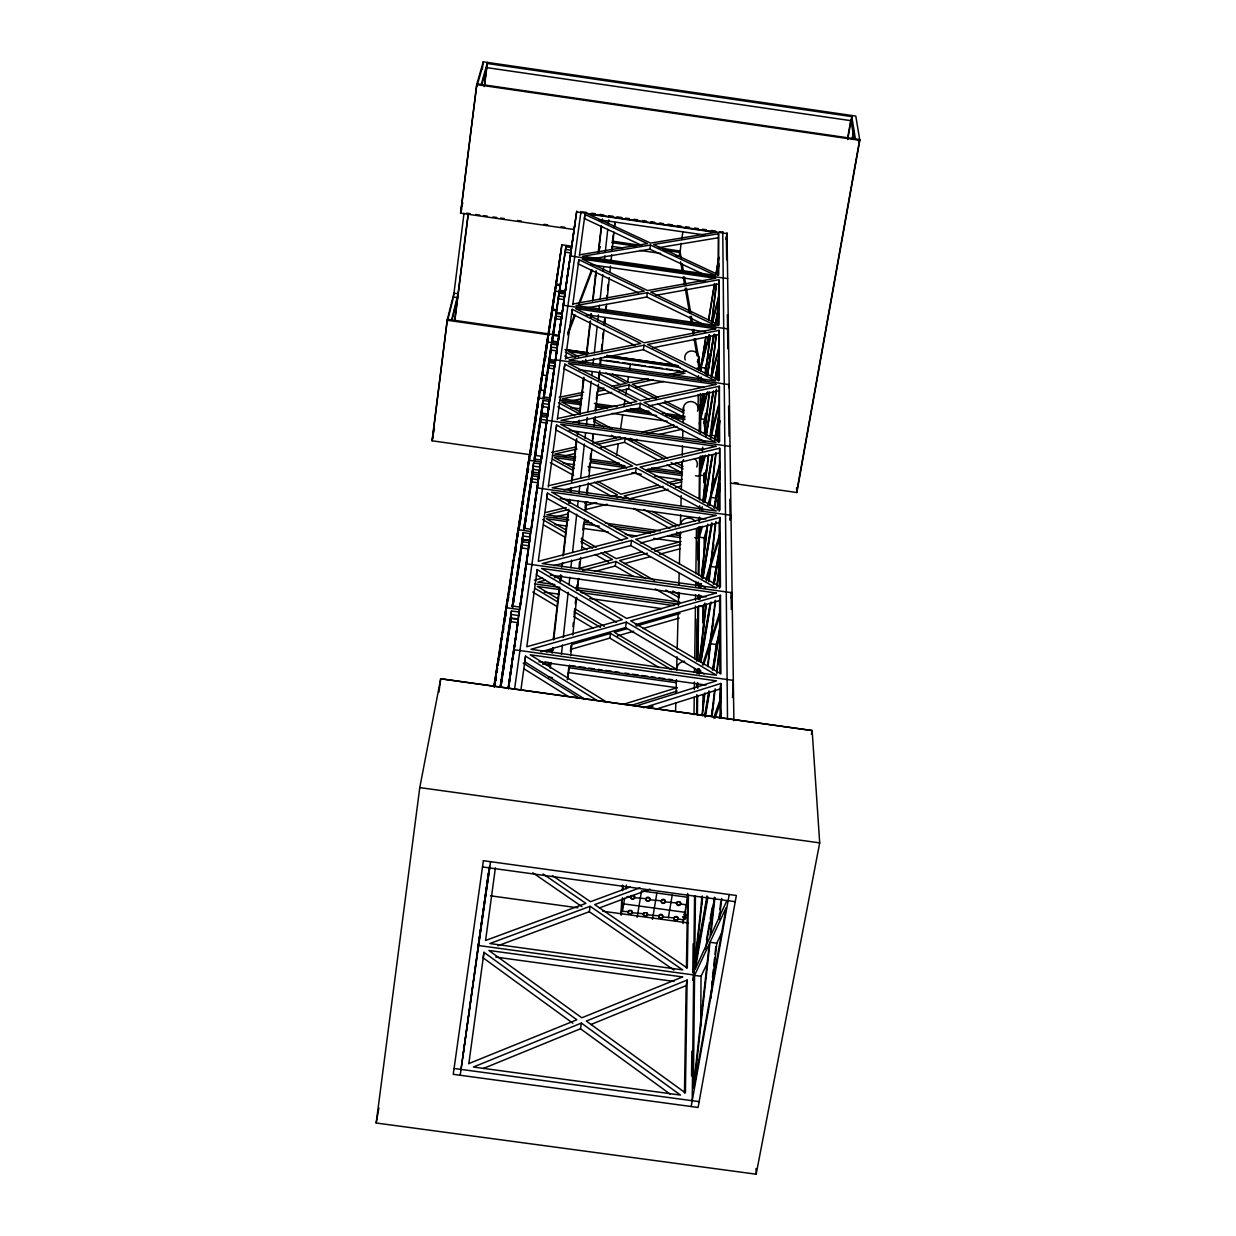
<?xml version="1.0" encoding="UTF-8"?>
<svg xmlns="http://www.w3.org/2000/svg" width="1236" height="1236" viewBox="0 0 1236 1236"><rect width="100%" height="100%" fill="white"/><g stroke="black" fill="none" stroke-linecap="round" stroke-linejoin="round"><path stroke-width="1.5" d="M702.82 622.82L702.944 607.54M703.902 482.596L703.979 473.218M704.335 426.358L704.381 420.734M700.688 1025.942L701.044 976.285L707.363 963.014M701.554 904.597L701.615 896.888M702.944 710.082L703.052 694.771M703.5 633.249L703.686 606.66L704.814 603.075M704.056 555.134L704.18 537.861L707.363 527.03M704.505 492.963L704.628 475.752L707.656 464.906M704.922 434.33L705.03 419.421L707.425 410.398M705.354 373.797L705.385 368.065L709.062 353.728M694.57 975.405L693.35 1088.02L709.279 943.84L694.57 975.405L701.044 976.285M695.435 896.038L694.709 963.431L702.264 895.961M697.413 715.072L697.629 695.93M697.707 688.267L697.768 682.535M697.876 672.384L697.923 668.583M698 660.997L698.603 605.934L703.686 606.66M698.726 594.717L698.695 598.564L699.082 595.196M698.819 587.054L698.85 583.207M698.943 575.543L699.36 537.181L702.496 526.335M699.468 526.706L699.437 530.538L699.808 527.37M699.53 520.974L699.576 517.158M699.669 509.51L699.7 505.694M699.761 499.947L700.039 475.103L705.509 455.188M700.24 456.053L700.101 469.093L701.585 456.64M700.488 433.697L700.657 418.788L707.78 391.704M700.92 394.222L700.719 413.318L703.083 393.604M701.075 380.842L701.106 377.026M701.167 371.294L701.214 367.478L709.387 335.172M691.542 1075.953L691.851 1051.125M692.778 972.732L693.133 943.794M696.517 661.183L697.027 619.066M697.737 559.831L697.938 542.635L700.549 526.876M698 536.996L698.124 527.587M699.267 431.688L699.591 405.13M692.222 1100.72L694.57 896.023M696.656 713.605L696.872 694.601M696.965 686.984L697.011 683.184L696.471 686.382M697.119 673.651L697.166 669.819M697.274 660.287L697.876 606.83M697.969 599.213L698.016 595.397M698.124 585.879L698.17 582.063M698.247 574.446L698.803 526.984M698.865 521.36L698.896 517.606M699.112 498.834L699.591 457.583M699.885 431.349L700.318 393.542M693.999 714.732L694.23 697.367M694.338 689.657L694.431 681.948M694.57 672.307L694.617 668.444A9.038 8.111 1.5 0 1 693.921 672.6M694.74 658.973L695.451 605.98M695.513 600.294L695.59 594.609M695.698 587.054L695.775 581.384M695.868 573.828L696.471 528.514M698.077 407.633L698.247 394.485M698.448 379.437L698.495 375.682M698.572 370.027L698.757 356.864M684.466 1092.933L686.15 985.602L687.123 980.055L586.327 1021.075L685.408 1092.887L687.123 980.055M686.428 967.881L687.618 893.443M688.421 894.756L687.309 968.066L594.732 904.597L639.954 887.803M683.508 917.761L684.976 918.858L685.594 917.328M685.656 918.132L685.501 914.346L684.234 914.022M680.65 903.485L680.634 904.01A2.07 1.792 1.9 0 1 677.313 905.123A2.07 1.792 1.9 0 1 677.838 902.064A2.07 1.792 1.9 0 1 680.634 904.01L686.258 904.783M676.324 916.448A2.055 1.777 1.9 0 1 678.054 918.487L678.054 919.028A2.055 1.777 1.9 0 1 674.732 920.14A2.055 1.777 1.9 0 1 675.258 917.081A2.055 1.777 1.9 0 1 678.054 919.028L683.647 919.8M684.991 917.622L684.203 918.116L684.991 917.715M685.038 914.856L684.311 915.103M675.598 710.468L675.798 702.759M676.046 693.118L676.401 679.63M676.71 668.058L677.004 656.718M677.189 649.147L678.131 613.18M678.332 605.625L678.672 592.368A8.544 7.771 1.4 0 0 679.167 596.37M678.873 584.813L679.167 573.489M679.414 564.049L680.248 531.959M680.696 514.809L680.433 524.404A8.111 7.447 1.2 0 1 694.987 521.129M680.943 505.23L681.19 495.636M681.33 489.889L682.04 463.036M682.241 455.358L682.488 445.763M682.689 438.085L682.89 430.406M683.091 422.712L683.477 407.355M665.323 901.384A2.07 1.792 2.3 0 1 662.002 902.496A2.07 1.792 2.3 0 1 662.527 899.422A2.07 1.792 2.3 0 1 665.323 901.384L665.308 901.909A2.07 1.792 2.3 0 1 661.986 903.022A2.07 1.792 2.3 0 1 662.511 899.947A2.07 1.792 2.3 0 1 665.308 901.909L676.555 902.929A2.07 1.792 1.9 0 0 678.564 904.999A2.07 1.792 1.9 0 0 680.65 903.022M662.774 916.401L662.759 916.927A2.055 1.792 2.3 0 1 659.452 918.039A2.055 1.792 2.3 0 1 659.962 914.98A2.055 1.792 2.3 0 1 662.759 916.927L673.991 917.931A2.055 1.777 1.9 0 0 675.721 919.97A2.055 1.777 1.9 0 0 678.054 918.487M658.711 915.83L647.479 914.841A2.055 1.792 2.7 0 1 644.157 915.938A2.055 1.792 2.7 0 1 644.667 912.879A2.055 1.792 2.7 0 1 647.479 914.841L647.494 914.3M661.245 900.812L649.981 899.808A2.07 1.792 2.7 0 1 646.66 900.92A2.07 1.792 2.7 0 1 647.185 897.846A2.07 1.792 2.7 0 1 649.981 899.808L650.012 899.267A2.07 1.792 2.7 0 0 647.2 897.321A2.07 1.792 2.7 0 0 646.691 900.38A2.07 1.792 2.7 0 0 650.012 899.267M645.918 898.711L634.655 897.691A2.07 1.792 3.1 0 1 631.333 898.819A2.07 1.792 3.1 0 1 631.843 895.745A2.07 1.792 3.1 0 1 634.655 897.691L634.686 897.166A2.07 1.792 3.1 0 1 631.581 898.417A2.07 1.792 3.1 0 1 631.395 895.436M643.415 913.744L632.183 912.74A2.055 1.792 3.1 0 1 628.861 913.837A2.055 1.792 3.1 0 1 629.371 910.793A2.055 1.792 3.1 0 1 632.183 912.74L632.199 912.199M630.592 896.61L626.822 896.625M628.12 911.643L622.48 911.411L624.644 898.248M626.173 888.823L626.389 885.022M620.92 914.872L621.754 899.993M622.264 890.692L622.573 885.1M621.291 914.887L622.434 897.722M622.867 890.028L622.898 885.98M651.882 222.774L651.944 221.893M568.653 668.29L567.478 679.707L569.672 665.076M570.414 651.187L571.001 645.47M572.948 626.467L573.35 622.65M574.122 615.049L574.709 609.348M575.296 603.647L575.883 597.946M576.656 590.345L577.243 584.69M578.989 567.726L579.576 562.071M581.507 543.207L582.094 537.552M582.867 530.012L583.438 524.358M585.2 507.285L585.787 501.538M586.575 493.906L587.162 488.158M588.939 470.962L589.711 463.315M590.113 459.483L590.7 453.751M593.991 421.816L594.361 418.077M595.134 410.599L595.906 403.121M596.293 399.398L597.05 391.92M599.985 363.369L600.588 357.621M601.376 349.958L601.963 344.211M602.55 338.463L603.137 332.716M603.925 325.145L604.497 319.552M605.455 310.236L605.841 306.513M606.598 299.05L606.984 295.327M607.556 289.734L608.127 284.141M611.65 249.935L612.036 246.103M612.438 242.287L613.21 234.655M570.708 655.713L572.067 642.535M572.824 634.995L576.687 597.328M577.459 589.788L578.602 578.494L576.733 590.499M579.576 568.946L580.75 557.467M581.538 549.804L584.674 519.182M585.447 511.519L586.436 501.955M587.208 494.369L588.367 482.998M588.954 477.328L591.859 448.931M592.631 441.36L593.404 433.79M594.176 426.173L595.149 416.64M595.737 410.908L598.471 384.211M598.857 380.394L599.831 370.862M600.418 365.161L601.19 357.575M601.777 351.889L604.095 329.131M604.481 325.346L605.254 317.76L604.08 325.161M606.042 310.112L606.629 304.365M607.216 298.618L609.363 277.559M609.951 271.812L610.538 266.064M610.924 262.279L611.696 254.74M612.083 250.954L614.014 232.074M614.601 226.42L614.987 222.634M561.438 654.416L562.457 645.007M563.276 637.482L568.205 592.307M569.024 584.783L569.842 577.258M570.877 567.726L571.712 560.078M572.546 552.43L576.718 514.176M577.552 506.528L578.185 500.796M579.004 493.195L579.823 485.64M580.657 478.069L584.365 444.033M584.983 438.363L585.601 432.677M586.436 425.076L587.255 417.444M587.888 411.727L591.21 381.244M591.828 375.528L592.245 371.712M593.079 364.126L593.697 358.44M594.315 352.754L597.204 326.227M597.822 320.541L598.44 314.856M599.058 309.124L599.475 305.292M600.109 299.545L602.813 274.67M603.23 270.839L603.647 267.022M604.481 259.436L604.883 255.667M605.3 251.897L607.772 229.263M608.39 223.608L608.792 219.838M711.658 984.829L712.075 981.013M712.492 977.197L713.326 969.565M713.744 965.749L714.578 958.116M714.995 954.3L715.829 946.668M719.058 917.189L719.476 913.389M719.893 909.603L720.727 902.002M710.746 998.333L716.787 943.207L722.566 931.063M719.398 919.383L721.685 898.448M714.423 897.274L710.02 937.151L695.296 968.978L707.981 897.012M710.005 942.28L694.045 1086.738L726.181 907.533L710.005 942.28L716.787 943.207M714.949 897.521L710.746 935.575L726.938 900.55M719.568 702.96L721.299 687.695M702.589 897.583L695.358 961.979L706.992 895.899M701.94 715.536L704.335 694.725M707.595 666.358L709.989 645.547L703.593 664.922M715.165 600.464L710.592 640.279L702.45 665.03M716.911 585.308L719.97 558.765M702.311 715.768L704.922 693.01M707.981 666.482L710.592 643.74L720.202 614.647M715.567 600.48L711.194 638.44L720.217 611.048M717.081 587.193L719.924 562.519M713.357 669.155L716.169 644.512L718.61 637.251M719.367 616.455L720.016 610.754M711.72 715.381L714.532 690.615M716.71 671.565L719.955 642.998M712.152 715.505L715.18 688.792M716.911 673.527L719.955 646.814M549.974 667.61L550.406 663.809M551.735 652.423L552.183 648.622M553.28 639.136L559.012 589.788M560.093 580.364L560.758 574.725M561.623 567.2L562.071 563.431M562.936 555.906L567.973 512.6M569.07 503.067L569.518 499.251M570.399 491.619L570.847 487.787M571.511 482.071L576.378 440.17M579.406 414.06L583.531 378.51M585.308 363.214L585.756 359.382M586.204 355.566L590.175 321.298M590.607 317.575L591.04 313.851M592.554 300.827L596.03 270.916M598.239 251.866L601.422 225.771M552.152 653.133L552.816 647.479M553.682 639.97L559.769 587.316M560.433 581.662L561.082 576.022M562.179 566.505L562.627 562.674M563.508 555.041L568.823 509.17M569.487 503.438L569.92 499.622L569.332 503.299M570.8 492.036L571.233 488.266M572.114 480.711L576.702 441.02M577.366 435.35L577.799 431.58M578.68 423.979L579.128 420.163M579.777 414.446L583.964 378.278M586.606 355.504L590.545 321.422M590.993 317.637L591.426 313.851L590.885 317.575M592.971 300.472L596.293 271.796M598.487 252.839L601.546 226.451M601.978 222.681L602.411 218.911M715.412 501.909L717.498 492.531M719.491 466.914L719.939 463.129M699.375 661.214L705.988 604.327M708.63 581.584L710.175 568.313L706.312 580.858M715.397 523.4L710.746 563.384L705.787 579.56M717.158 508.181L720.032 483.43M698.85 668.8L698.417 672.585L699.051 668.83M699.73 661.229L706.343 604.373M708.985 581.631L710.746 566.459L719.8 536.98M715.968 521.499L711.318 561.53L719.985 533.226M717.297 510.066L719.955 487.185M714.254 582.372L716.015 567.2L718.889 558.008M719.445 537.49L719.877 533.674M701.816 510.437L702.249 506.683M702.929 501.028L708.259 455.883M715.938 391.055L710.005 436.354M717.282 379.684L718.626 368.328M703.099 502.063L708.738 454.323M710.545 439.043L718.61 407.494M716.447 389.139L711.519 430.854L718.626 404.914M717.575 379.653L718.688 370.182M701.291 576.378L707.255 525.578M709.68 504.875L710.345 499.236L708.769 504.643M715.768 452.979L710.885 494.601L707.749 505.478M717.313 439.738L719.537 420.812M700.333 587.27L700.781 583.438M701.461 577.706L707.734 524.157M709.974 505.03L710.87 497.366L719.985 465.91M716.077 452.948L711.426 492.731L720.14 462.542M717.421 441.592L719.862 420.75M705.555 372.963L710.067 335.419M711.673 322.102L716.216 284.218M717.359 274.732L718.719 263.376M703.222 394.469L701.167 411.573L703.964 394.454M705.725 373.566L710.298 335.559M711.905 322.148L716.463 284.218M717.606 274.732L718.734 265.261M702.264 450.955L702.712 447.169M704.304 433.913L709.263 392.229M711.117 376.764L716.123 334.74M717.266 325.192L718.626 313.743M701.924 456.069L700.58 467.347L702.45 455.991M704.613 433.527L709.541 392.183M716.386 334.755L711.596 374.91L718.858 347.27M717.529 325.192L718.672 315.628M531.047 454.817L432.075 440.788L447.169 320.248L453.967 293.179L458.062 293.766L451.603 319.908M574.122 229.541L460.58 213.179L476.694 84.604L483.245 61.8L855.791 116.076L859.823 140.332L796.865 492.515L730.491 483.091M432.306 439.753L447.401 319.305L552.863 334.493L551.797 342.001M460.812 212.329L476.911 83.847L859.7 139.529L796.787 491.434M464.025 213.241L453.488 297.057L457.567 297.644L452.036 320.109M482.287 69.448L483.245 61.8M454.693 320.464L468.166 213.843M484.249 86.566L487.154 63.484L851.789 116.617L855.389 138.895M454.833 320.557L468.351 213.596M484.527 85.624L486.938 66.528L481.7 85.176M376.177 1122.999L419.776 787.595L440.696 678.765L812.145 730.538L819.7 842.875L756.169 1174.2L376.177 1122.999L378.911 1107.889M438.935 692.16L440.696 678.765L812.145 730.538L811.434 734.323M520.928 689.951L525.532 656.146L596.648 700.225M537.181 569.564L526.799 646.752L622.249 619.684L537.181 569.564L536.424 574.879L616.548 622.249M547.471 493.087L538.293 561.298L627.703 538.216L547.471 493.087L546.745 498.154L621.878 540.549M548.259 486.999L556.633 425.06L632.538 465.972L548.46 485.763M557.328 419.576L564.821 364.156L636.864 401.453L557.513 418.525M565.47 359.104L572.206 309.309L640.758 343.5L565.609 358.27M572.793 304.689L578.896 259.653L644.265 291.14L572.917 303.994M579.437 255.373L584.968 214.477L647.448 243.616L579.545 254.817M468.83 1063.717L483.971 952.307L576.872 1019.793L468.892 1063.563M495.389 867.857L485.578 940.472L585.895 903.377L543.098 873.976M508.413 687.679L512.801 656.161M494.153 686.351L498.278 658.865L494.323 687.262L501.522 637.683M495.543 680.835L496.316 675.119M496.841 671.488L497.366 667.625M497.892 664.01L504.875 615.899M495.852 680.912L496.378 677.158M496.98 672.662L497.567 668.537M498.031 665.092L498.819 659.421M499.251 656.501L506.049 607.664L519.583 609.564M499.545 656.455L500.055 652.716M500.58 648.977L501.183 644.821M501.878 639.645L502.511 635.258M502.928 632.168L503.701 626.559M504.118 623.778L511.086 575.497M503.176 632.538L503.716 628.491M504.489 623.083L505.03 619.02M505.539 615.528L506.08 611.449M506.59 607.957L513.975 556.772M505.617 616.918L506.157 612.886M506.915 607.571L507.455 603.539M507.965 600.093L508.738 594.485M509.016 592.307L516.942 537.444M508.135 600.82L508.645 597.081M509.34 592.09L509.958 587.718M510.344 584.798L511.194 578.85M511.673 575.327L512.307 570.862M512.724 567.757L518.038 529.672L530.8 531.48M510.669 584.582L511.179 580.843M513.017 567.757L513.573 563.616M514.083 559.877L522.473 501.522M515.319 552.801L516.123 547.1M516.602 543.763L518.502 530.012M518.981 526.69L525.037 484.821M515.613 552.43L516.138 548.676M517.915 536.007L518.487 531.774M519.012 528.019L527.695 467.579M519.321 527.695L519.846 523.94M520.31 520.619L521.098 514.964M521.577 511.395L522.195 507.084M522.643 503.778L528.73 460.225L540.796 461.94M520.541 520.495L521.067 516.725M521.808 511.627L522.334 507.857M522.859 504.103L523.431 499.777M524.172 494.694L532.639 435.427M523.013 504.381L523.539 500.657M525.362 487.726L525.872 483.879M526.66 478.301L534.941 420.456M526.675 479.784L527.278 475.381M528.467 468.892L527.926 472.384L528.328 467.795M529.209 463.021L529.657 458.324M530.151 456.362L538.309 397.977L549.742 399.614M527.926 472.384L528.452 468.645M530.29 455.559L530.8 451.82M531.588 447.679L532.113 442.457M532.654 440.078L541.77 376.022M532.824 440.093L533.349 436.323M534.06 431.379L534.663 426.899M535.111 423.855L535.899 418.201M536.239 415.605L543.855 362.519M535.25 424.072L535.775 420.333M536.47 415.466L537.073 411.016M537.505 408.004L538.371 401.685M538.973 398.919L546.945 341.878L557.807 343.438M539.081 399.522L539.607 395.767M540.132 392.013L540.75 387.471M541.445 382.619L542.063 378.077M542.496 375.126L543.284 369.487M543.639 366.814L550.035 322.333M542.65 375.203L543.268 370.692M543.794 366.968L553.867 297.382M545.74 355.551L545.184 359.645L545.679 356.354M546.374 351.039L547.038 346.173M547.424 343.546L548.228 337.845M548.614 334.91L554.763 291.063L565.115 292.546M548.243 338.849L547.625 343.314L548.212 339.807M548.753 335.141L549.495 329.935M549.804 327.71L550.576 322.132M551.163 319.073L559.244 262.418M551.364 318.764L551.889 315.01M552.415 311.24L553.203 305.616M553.743 302.897L561.886 244.79L571.774 246.227L576.625 211.912L727.031 233.604L726.104 239.321M500.225 687.201L501.275 679.707M500.549 686.304L504.52 657.923M500.611 687.262L507.687 636.803M500.812 687.293L511.472 610.97L519.228 612.052M513.836 595.597L512.276 606.799L516.957 574.725M503.098 672.369L511.395 613.102M508.784 634.222L511.132 617.397M512.677 606.474L519.753 556.03M530.491 533.689L523.183 532.654L522.241 539.329L529.549 540.348M512.77 607.139L522.473 537.892M523.863 529.24L525.439 518.023M517.405 576.316L522.905 538.139M524.002 529.332L530.491 484.203M522.859 539.653L529.672 540.611L529.379 542.697L522.55 541.739L521.685 547.965L528.498 548.923M524.311 529.271L533.612 462.928L540.503 463.902M525.331 523.091L532.994 468.475M534.246 459.653L537.861 434.902M530.074 491.217L533.427 468.398L532.917 472.492M534.477 460.904L542.944 400.449L549.495 401.391M534.864 459.097L542.496 405.702M543.407 398.177L546.714 375.574L541.94 374.894M539.143 430.329L542.789 405.284M543.902 398.286L551.364 344.149L557.575 345.045M545.431 388.073L551.179 347.161M551.859 342.403L556.555 309.726L552.075 309.093M551.395 348.367L549.696 359.506L555.536 360.34L555.103 363.415L549.232 362.581L548.46 368.081L554.331 368.915M551.194 348.676L549.34 361.808L549.572 360.279M552.09 342.295L558.981 293.148L564.914 293.998M559.475 291.263L561.87 274.207M553.218 335.775L558.657 297.783M559.614 291.665L565.918 246.736L571.588 247.555L557.745 343.902M513.11 656.733L518.394 618.711L508.444 688.746M519.923 607.803L525.145 570.244M523.909 581.399L529.734 539.746M531.047 530.321L536.069 494.292M533.612 513.774L539.421 472.214M541.013 460.858L548.846 406.381M549.896 398.842L554.485 366.072M550.298 397.389L556.756 351.256M562.334 311.472L558.069 341.893L551.843 340.951M558.301 341.46L564.234 299.127M565.238 291.928L569.441 262.001M461.028 1069.403L484.682 899.916M485.176 896.208L488.375 873.373M514.686 688.298L580.997 211.665M508.228 688.437L513.712 649.688L733.319 680.387L732.515 697.521M508.429 688.56L526.057 563.77L732.083 592.755L731.187 598.039M519.954 608.313L553.635 371.99M532.824 519.336L533.241 516.401M533.72 513.033L539.638 471.101M575.281 221.414L541.198 460.086L534.199 458.989L542.944 400.449M541.584 458.262L541.986 455.435M542.434 452.206L546.806 421.352L542.403 452.53M547.548 416.053L548.892 406.551M549.912 399.398L556.942 349.587M462.805 1056.765L489.487 866.359M489.487 866.961L478.301 945.478L693.659 974.926M460.194 1075.258L490.568 861.693M508.197 688.22L576.749 211.047M508.985 685.547L512.322 662.311M512.863 658.541L518.116 621.801M520.155 607.695L528.514 549.402M531.295 529.92L538.371 480.665M541.275 460.271L542.094 454.632M549.016 406.397L547.363 417.335L541.213 416.455M550.066 399.104L554.392 368.915M555.706 359.815L556.803 352.136M561.607 318.177L561.407 319.599L555.798 318.795M584.968 214.477L584.381 218.556L641.716 245.377M578.896 259.653L578.278 263.901L638.487 292.994M572.206 309.309L571.573 313.728L634.918 345.431M564.821 364.156L564.172 368.776L631.132 403.554M556.633 425.06L555.937 429.896L626.683 468.15M525.532 656.146L524.728 661.754L584.319 698.803M483.971 952.307L483.183 957.885L572.871 1023.223M595.366 276.632L596.138 271.287M589.526 326.876L590.345 321.298M583.098 382.341L583.84 377.243M478.27 945.834L489.657 867.919M575.945 443.894L576.718 438.564M560.279 581.09L561.051 575.883M614.168 227.609L614.925 222.465M550.205 667.965L551.024 662.481M500.951 686.799L511.364 616.888M512.847 606.907L522.55 541.739M522.704 540.688L523.013 538.618M524.528 528.529L532.361 475.875L538.834 476.787L539.375 473.048L532.917 472.137M532.5 474.948L532.778 473.079M534.585 461.322L542.867 405.64M543.979 398.131L549.232 362.581M552.26 342.248L556.54 313.511L562.148 314.315L562.349 312.909L556.648 312.801M598.827 377.644L599.584 372.561M592.538 438.996L593.326 433.666M585.246 509.34L586.343 501.909M500.194 686.922L511.472 610.97M512.276 606.026L523.183 532.654M533.612 462.928L523.848 528.251L531.125 529.271M543.423 397.668L551.364 344.149M551.859 341.151L558.981 293.148M559.398 290.723L565.918 246.736M616.548 455.265L618.278 443.832M620.596 428.598L622.62 415.265M624.072 405.748L624.937 400.031M625.802 394.315L626.683 388.598M627.548 382.882L628.413 377.165M629.572 369.549L630.437 363.832M619.251 390.808L628.568 388.846L629.17 384.859L656.594 398.95M591.457 258.927L649.827 249.178L650.46 245.022L715.613 275.412L582.558 256.269L650.46 245.022M493.921 686.474L561.886 244.79M494.106 685.965L494.91 680.696M505.261 613.411L508.12 594.794M517.281 535.234L519.831 518.687M527.988 465.601L530.275 450.8M535.126 419.236L537.32 404.96M537.598 403.183L539.638 389.881L544.473 390.561M544.025 361.406L546.003 348.521M546.25 346.914L548.104 334.879M550.19 321.314L551.92 310.081L556.401 310.73M554.099 295.929L555.783 284.991L560.155 285.624M557.529 273.573L555.922 284.033L560.31 284.666M559.383 261.522L561.02 250.846M537.815 407.849L538.355 404.234M540.317 391.936L540.889 388.212M548.923 335.157L549.479 331.572M600.495 447.772L624.551 442.303L625.184 438.162L664.35 458.973M586.528 307.965L646.752 296.995L647.417 292.669L715.737 325.578L576.084 305.555L647.417 292.669M579.112 362.442L643.369 349.664L644.064 345.153L715.86 380.966L568.931 359.985L644.064 345.153M594.794 571.449L615.25 566.011L615.945 561.499L645.949 578.664M572.793 422.496L639.63 407.973L640.356 403.26L715.999 442.426L560.99 420.394L640.356 403.26M571.264 649.24L609.842 638.116L610.569 633.404L671.457 669.696M563.817 489.92L635.458 472.894L636.231 467.95L716.154 511.024L552.137 487.818L636.231 467.95M553.852 565.64L630.793 545.586L631.596 540.41L716.324 588.073L542.187 563.57L631.596 540.41M675.829 255.605L679.63 256.161L681.098 243.276M681.7 239.49L682.89 231.889M679.63 256.161L680.202 252.499L663.099 250.027M540.889 651.805L625.524 627.564L626.374 622.125L716.525 675.242L530.924 649.302L626.374 622.125M497.969 945.741L589.278 911.704L590.144 906.297L682.72 969.92L489.811 943.532L590.144 906.297M679.352 254.539L679.908 251.032L661.152 248.173M483.183 1068.537L580.487 1028.769L581.399 1023.084L680.48 1095.081L473.419 1067.023L581.399 1023.084M718.054 275.319L718.533 233.758L653.597 244.512L718.749 274.856L718.533 233.758M705.833 336.656L700.611 368.869L696.795 368.328M708.599 319.583L714.423 283.569M715.968 274.098L718.734 257.026M705.972 337.165L701.677 363.662L708.939 334.879M708.722 320.124L714.562 284.172M716.092 274.701L718.858 257.675M718.286 325.547L718.78 279.769L650.708 292.067L719.028 324.944L718.78 279.769M707.069 375.435L713.574 335.481M715.443 324.064L718.858 303.129M699.36 424.164L704.335 393.651M707.425 374.755L713.898 335.08M715.737 323.739L718.827 304.844M704.505 394.114L701.136 414.786L706.837 393.048M707.564 375.342L714.315 334.014M715.845 324.62L718.595 307.718M703.933 423.438L705.617 413.179M718.549 380.951L719.043 330.352L647.525 344.473L719.321 380.224L719.043 330.352M711.967 375.96L712.585 372.206M705.864 435.165L713.017 391.611M715.196 378.37L718.626 357.544M702.481 457.413L699.375 476.308L695.559 475.767M705.895 436.632L713.357 391.287M715.52 378.061L718.626 359.166M703.037 455.682L700.549 470.87L704.535 456.331M706.467 434.809L713.651 391.148M715.52 379.761L718.641 360.788M703.948 476.957L704.566 473.187M727.649 333.38L728.375 328.977L563.199 305.292M710.762 437.359L712.647 425.972M718.827 442.534L719.352 386.219L644.002 402.472L719.646 441.576L719.352 386.219M704.319 502.326L712.152 455.064M714.655 439.939L718.734 415.358M704.628 502.233L712.492 454.848M714.995 439.676L718.765 416.934M700.827 527L699.885 532.685L701.461 527.247M704.922 502.357L712.77 454.972M715.289 439.8L718.749 418.958M637.158 917.251L641.53 890.924L687.556 897.259L682.998 923.539M728.637 387.671L729.147 384.612L555.366 359.8M710.7 497.351L712.6 485.98M713.234 482.195L713.852 478.394M719.151 511.287L719.676 448.235L640.093 467.038L720.016 510.035L719.676 448.235M700.797 587.363L701.43 583.577M702.388 577.892L711.565 522.952M714.099 507.795L720.125 471.812M699.143 599.29L699.777 595.52M702.604 578.556L711.751 523.925M714.593 506.961L719.939 474.933M699.483 599.244L700.117 595.458M702.99 578.355L712.199 523.276M714.748 508.073L719.831 477.683M709.665 569.58L712.539 552.492M713.187 548.691L713.821 544.891M652.453 919.352L656.872 893.041M719.506 588.429L719.213 522.534L720.047 517.498L635.706 539.344L720.433 586.915L720.047 517.498M700.318 661.306L710.175 603.029M713.357 584.211L720.016 544.736M698.618 673.682L699.252 669.866M700.549 662.264L710.515 603.276M713.728 584.257L719.846 548.104M699.004 673.635L699.638 669.866M700.92 662.326L711.117 601.994M714.3 583.129L720.047 549.201M708.537 649.889L713.666 619.715M719.908 673.666L719.568 600.634L720.48 595.335L630.746 620.874L720.897 673.898L720.48 595.335M668.367 917.699L672.214 895.142M704.659 715.706L708.877 691.032M712.446 670.159L719.908 626.497M705.061 715.953L709.248 691.465M713.11 668.846L719.893 629.263M705.277 717.189L709.51 692.454M713.419 669.618L719.939 631.55M711.333 716.092L713.62 702.774M720.125 717.714L719.985 689.024L720.943 683.446L643.554 707.734M719.893 718.317L721.206 710.715M720.573 717.313L721.221 713.527M692.685 980.442L707.363 897.182M847.51 138.54L850.878 119.537L854.061 139.344M847.711 139.606L851.789 116.617M706.498 939.793L709.51 922.72M710.19 918.935L712.199 907.564M705.447 949.047L714.516 897.923M852.222 138.324L853.582 130.753M691.187 1106.529L729.225 894.524M432.785 435.937L434.5 428.799M432.075 440.788L433.156 436.215M446.907 323.26L453.009 298.927M712.137 322.225L718.595 296.686M712.585 322.488L718.58 298.834M711.596 377.181L718.842 349.634M460.58 213.179L461.785 208.652M461.322 208.251L462.774 202.766M481.252 84.465L487.463 62.418M476.895 86.304L482.426 66.991M699.715 599.352L700.827 595.752M699.53 673.867L700.688 670.345M684.188 916.788L685.455 917.112L685.223 918.75M713.62 717.915L721.314 696.532M714.902 718.317L721.299 700.596M567.695 332.855L574.462 314.886M578.602 304.118L591.519 270.004M598.363 252.067L600.372 246.675M567.772 334.925L575.281 315.134M580.055 302.542L592.338 270.159M685.269 915.969L685.64 914.563L684.234 914.346M682.983 919.847L685.238 918.425L683.91 918.394M590.715 1024.598L686.15 985.602M599.29 907.981L649.92 889.101M630.283 886.969L590.484 901.693L552.446 875.613M649.286 707.239L652.963 706.096M657.367 708.784L719.985 689.024M635.458 706.189L716.54 680.851L530.213 654.802L606.181 701.785M624.674 703.964L677.004 687.695M632.044 705.153L677.158 691.094M617.289 635.968L633.682 631.241M642.797 628.599L679.244 618.093M635.381 624.736L719.568 600.634M546.235 651.866L553.589 649.75M571.974 644.481L610.569 633.404M627.131 628.66L614.369 632.322L676.911 669.51M636.246 626.034L680.001 613.489M624.412 563.57L650.399 556.663M659.684 554.191L680.094 548.769M534.431 580.163L542.619 578M579.437 568.297L612.562 559.568L600.912 552.909M642.164 551.766L616.161 558.626L604.512 551.967M651.434 549.325L681.144 541.492M545.246 580.209L537.815 582.171L554.856 584.566M554.562 577.737L561.994 575.775M582.465 570.368L615.945 561.499M647.401 553.187L619.545 560.557L654.539 580.534M654.817 551.225L680.82 544.35M640.387 543.083L719.213 522.534M567.108 509.865L546.76 514.84L567.556 517.776M585.617 505.354L596.725 502.635M617.088 497.66L620.796 496.764L624.118 498.587M663.191 486.397L624.211 495.93L630.854 499.576M670.623 484.589L681.762 481.87M553.527 517.436L568.328 513.805M584.983 509.711L607.185 504.257M629.109 498.865L668.089 489.301M675.505 487.478L681.082 486.103M546.065 512.399L566.227 507.486M584.566 503.021L588.243 502.125M612.067 496.331L617.567 494.987L594.253 482.148M658.124 485.115L620.982 494.153L597.668 481.329M667.409 482.859L682.257 479.244M646.722 470.205L718.873 453.056M563.477 456.177L574.585 453.658M631.519 440.711L637.127 439.444M659.514 434.361L681.901 429.278M551.75 452.361L576.192 446.86M592.724 443.137L620.271 436.941M642.148 432.013L673.883 424.86M577.042 449.023L554.825 454.045L575.729 457.011M597.405 444.435L625.184 438.162M647.092 433.203L676.957 426.451M648.931 405.949L718.595 390.823M582.635 394.593L562.148 398.873L581.059 401.561M597.529 391.472L604.976 389.912M614.277 387.965L629.17 384.859M653.01 379.869L632.26 384.211L657.985 397.405M673.759 375.528L685.084 373.164M570.877 400.989L582.048 398.641M596.926 395.505L611.82 392.368M635.428 387.409L663.717 381.445M559.213 397.312L583.701 392.214M598.487 389.124L604.033 387.98M611.434 386.435L626.235 383.345L605.934 372.917M648.189 378.772L629.325 382.696L612.423 374.029M665.169 375.234L685.918 370.908M652.484 347.857L718.332 334.755M655.713 295.358L718.085 284.002M658.525 247.725L717.869 237.822M454.075 1068.46L699.143 1101.647M482.503 866.946L735.235 901.693M623.716 903.887L684.945 912.307M490.476 895.806L577.923 907.811M602.643 911.195L688.189 922.937M495.682 957.066L674.037 981.43M544.983 661.955L548.784 662.481M571.588 665.663L575.389 666.204M579.19 666.729L584.891 667.533M588.691 668.058L594.392 668.861M598.193 669.387L601.994 669.912M605.794 670.453L611.496 671.241M615.296 671.781L619.097 672.307M624.798 673.11L628.599 673.635M632.399 674.161L638.1 674.964M641.901 675.489L647.602 676.293M651.403 676.818L655.204 677.343M659.004 677.884L664.705 678.672M668.506 679.213L672.307 679.738M538.896 661.739L706.08 685.084M542.511 664.041L550.159 665.107M569.286 667.78L676.355 682.735M568.56 672.6L677.467 687.803M548.877 677.096L552.585 677.622M419.776 787.595L819.7 842.875M531.943 478.857L538.417 479.784M531.526 481.839L537.984 482.751M536.965 487.865L731.001 515.304L730.136 520.341L729.858 499.205M560.294 498.525L705.864 519.089M584.582 520.186L588.367 520.727M605.393 523.122L660.24 530.862M677.266 533.272L681.036 533.813M699.36 537.181L704.18 537.861M543.995 516.416L568.823 519.923M584.103 522.071L591.735 523.152M608.915 525.578L654.756 532.052M671.936 534.477L679.568 535.559M694.848 537.706L698.664 538.247M567.108 521.638L546.235 518.687L566.227 530.105M584.18 524.049L599.367 526.196M616.44 528.606L650.584 533.427M667.656 535.837L680.943 537.706M555.088 524.45L566.459 526.057M583.531 528.467L608.174 531.943M625.246 534.354L636.617 535.945M653.689 538.355L680.233 542.11M522.72 535.991L530.012 537.027M710.746 566.459L716.015 567.2M522.117 544.844L528.946 545.818M550.283 575.08L705.957 596.957M575.682 587.486L679.815 602.117M534.555 583.886L559.244 587.347M576.331 589.757L678.888 604.157M560.032 589.649L537.243 586.436L558.502 599.089M580.935 592.585L674.006 605.655M544.18 592.121L559.367 594.253M589.726 598.518L661.863 608.637M512.214 605.995L519.954 607.077M510.993 614.462L518.734 615.559M710.592 643.74L716.169 644.512M510.499 617.969L518.239 619.051M511.163 618.402L518.378 619.406M510.715 621.662L517.915 622.666M556.169 316.153L561.777 316.957M553.496 334.477L559.182 335.296L559.043 336.254L553.357 335.435M447.169 320.248L547.672 334.616M701.214 367.478L705.385 368.065M550.947 347.069L557.173 347.965M565.315 349.541L588.181 352.816M678.039 365.655L606.675 355.458L678.054 365.841M565.254 349.711L587.826 352.94M696.841 368.529L700.596 369.054L695.296 338.834M587.394 354.176L568.452 351.472L578.602 356.679M604.435 356.601L680.202 367.432M550.545 349.989L556.756 350.885M605.841 360.325L619.082 362.21M622.867 362.751L628.552 363.569M632.338 364.11L645.563 365.995M649.333 366.536L662.558 368.421M666.343 368.961L672.013 369.765M675.783 370.306L679.568 370.846M600.078 359.985L683.369 371.881M549.464 361.051L555.319 361.885M548.846 365.331L554.717 366.165M579.143 369.672L703.778 387.455M594.3 403.446L616.98 406.675M630.221 408.56L649.116 411.248M662.357 413.133L685.038 416.377M700.657 418.788L705.03 419.421M543.469 396.91L550.005 397.837M560.155 400.201L580.935 403.152M596.061 405.315L609.302 407.2M626.312 409.61L650.878 413.118M666.003 415.265L684.899 417.953M580.688 404.744L561.731 402.04L580.147 411.804M595.86 406.891L607.231 408.513M624.304 410.939L656.532 415.528M671.689 417.691L684.96 419.576M542.511 403.508L549.062 404.435M570.63 407.463L580.101 408.807M612.314 413.396L667.255 421.213M542.094 406.551L548.63 407.478M710.994 435.226L715.737 435.891M541.708 413.087L547.857 413.952M541.461 414.771L547.61 415.636M540.812 419.328L546.961 420.194M546.667 420.302L730.028 446.366M540.41 422.187L546.559 423.052M569.271 430.406L703.84 449.518M590.916 459.174L619.421 463.206M651.712 467.795L682.102 472.106M700.039 475.103L704.628 475.752M552.492 455.481L575.389 458.726M590.638 460.904L624.983 465.771M647.865 469.016L682.21 473.882M734.261 482.565L738.062 483.106M575.327 460.503L554.361 457.536L574.354 468.521M590.561 462.666L624.86 467.517M645.81 470.499L682.009 475.628M534.864 455.358L542.465 456.439M563.276 463.114L574.709 464.736M588.027 466.636L614.694 470.406M631.828 472.832L641.345 474.191M654.678 476.076L681.33 479.846M533.164 466.111L540.055 467.1M532.716 469.309L539.607 470.283M710.87 497.366L715.86 498.077M532.639 474.006L539.097 474.918M582.388 211.866L586.667 212.484M591.781 213.21L595.536 213.766M599.908 214.384L603.693 214.94M608.699 215.667L613.133 216.3M616.918 216.841L621.862 217.551M625.617 218.108L629.371 218.648M633.929 219.297L637.714 219.853M642.535 220.549L646.304 221.089M650.939 221.754L654.725 222.295M659.437 222.99L663.191 223.531M667.95 224.21L672.585 224.875M677.405 225.57L681.175 226.126M685.717 226.775L689.472 227.316M694.416 228.027L698.201 228.583M702.62 229.216L706.359 229.757M711.426 230.483L715.752 231.117M719.506 231.657L723.261 232.198M598.919 219.73L705.354 235.087M466.482 213.148L470.267 213.689M475.937 214.508L479.722 215.049M483.508 215.589L487.278 216.145M492.948 216.964L496.733 217.505M500.518 218.046L504.303 218.587M517.529 220.502L521.314 221.043M544.01 224.319L547.78 224.859M561.02 226.775L564.806 227.316M612.376 241.144L640.495 245.346M611.928 242.658L636.571 246.211M613.257 246.597L622.743 247.957M639.815 250.429L660.673 253.426M565.547 249.425L571.202 250.244M565.161 252.129L570.816 252.932M570.29 255.945L727.664 278.579M591.102 264.72L705.416 281.144M559.414 290.244L565.331 291.093M558.595 295.96L564.512 296.81M558.193 298.757L564.126 299.606M586.389 314.732L705.555 331.804M486.644 67.609L851.063 120.695M476.694 84.604L859.823 140.332M649.827 249.178L702.944 274.021M646.752 296.995L703.068 324.203M643.369 349.664L704.86 380.425M664.844 400.928L683.709 410.599M565.346 352.075L575.497 357.281M582.264 360.757L585.648 362.488M663.454 402.472L684.033 413.04M564.79 355.999L568.174 357.745M598.595 373.411L620.565 384.72M628.568 388.846L649.116 399.444M657.691 403.848L683.384 417.088M639.63 407.973L705.123 441.994M593.543 418.911L611.959 428.691M630.128 438.316L667.595 458.201M676.123 462.712L682.936 466.327M558.487 402.72L580.256 414.292M593.651 421.399L603.693 426.744M671.163 462.588L683.091 468.923M557.899 406.798L574.632 415.713M611.434 435.319L616.455 437.992M624.551 442.303L658.587 460.441M667.085 464.968L682.411 473.125M635.458 472.894L703.67 509.757M652.423 511.441L678.981 526.042M552.616 459.22L572.608 470.221M644.033 509.556L675.567 526.922M550.344 462.558L573.643 475.412M588.614 483.678L611.913 496.548M633.404 508.398L669.881 528.544M676.509 532.206L679.831 534.045M630.793 545.586L705.478 587.733M581.198 538.649L596.185 547.208M672.878 591.009L679.537 594.81M542.65 519.568L565.949 532.901M580.935 541.476L592.585 548.135M665.941 590.097L679.275 597.73M543.67 524.96L565.3 537.351M581.94 546.899L586.93 549.757M595.242 554.531L608.545 562.164M615.25 566.011L633.574 576.517M655.219 588.923L678.533 602.303M625.524 627.564L704.118 674.022M574.848 608.807L604.265 626.312M535.08 588.429L557.961 602.056M574.307 611.805L600.464 627.394M532.778 592.075L557.281 606.706M573.612 616.47L593.203 628.182M609.842 638.116L659.159 667.579M523.183 663.068L578.154 697.289M524.11 668.908L567.726 696.131M532.793 872.786L581.878 906.606M589.278 911.704L673.929 970.028M580.487 1028.769L670.175 1094.123M682.581 916.741L683.508 917.838M679.924 250.877L681.19 258.123M682.133 263.747L683.493 271.271M684.435 276.895L685.795 284.404M686.413 288.158L690.739 312.553M691.357 316.308L692.701 323.817M693.659 329.456L694.354 333.21M680.619 261.8L682.257 271.209M683.23 276.849L684.543 284.373M685.207 288.127L689.472 312.584M690.136 316.354L691.449 323.878M692.423 329.518L693.411 335.157M694.06 338.927L697.027 355.844M697.676 359.614L699.313 369.023M858.34 139.962L858.943 143.7M796.54 487.756L796.865 492.515M756.03 1168.483L756.169 1174.2M727.015 232.739L733.89 720.773M726.351 236.787L726.66 259.792M727.386 314.639L727.85 348.768M728.622 406.103L729.024 436.154M731.109 592.353L731.341 609.502M722.766 232.121L727.494 717.962M720.943 683.446L721.129 717.776M694.477 458.541A7.725 7.138 1.1 0 1 696.733 466.992M682.488 466.714A7.725 7.138 1.1 0 1 683.632 459.653M676.664 670.175A9.038 8.111 1.5 0 1 684.62 661.229M683.91 410.893A7.354 6.86 0.9 0 1 690.893 401.53A7.354 6.86 0.9 0 1 697.506 411.155M685.207 360A7.03 6.613 0.7 0 1 688.097 351.951A7.03 6.613 0.7 0 1 697.042 353.233A7.03 6.613 0.7 0 1 697.259 361.731M674.13 917.483A2.055 1.777 1.9 0 1 675.273 916.54M659.514 914.671A2.055 1.792 2.3 0 1 662.712 915.629A2.055 1.792 2.3 0 1 660.627 917.9A2.055 1.792 2.3 0 1 658.85 915.397M646.737 912.632A2.055 1.792 2.7 0 1 647.077 915.15A2.055 1.792 2.7 0 1 644.188 915.412A2.055 1.792 2.7 0 1 643.832 912.894M630.978 910.283A2.055 1.792 3.1 0 1 631.781 913.049A2.055 1.792 3.1 0 1 628.521 912.971A2.055 1.792 3.1 0 1 629.402 910.252M633.913 895.497A2.07 1.792 3.1 0 1 634.686 896.703M676.71 902.465A2.07 1.792 1.9 0 1 677.374 901.755M679.429 901.569A2.07 1.792 1.9 0 1 680.526 902.558M483.384 860.704L453.241 1074.316L698.093 1107.456L736.362 895.497L483.384 860.704M682.596 976.934L581.801 1017.8L488.9 950.469L682.596 976.934M716.339 593.002L626.621 618.448L541.553 568.421L716.339 593.002M716.169 515.397L631.812 537.166L551.58 492.113L716.169 515.397M715.999 446.335L636.416 465.06L560.495 424.226L715.999 446.335M715.86 384.473L640.526 400.665L568.483 363.43L715.86 384.473M715.737 328.745L644.219 342.82L575.667 308.676L715.737 328.745M715.629 278.285L647.556 290.553L582.187 259.096L715.629 278.285M715.52 232.383L650.584 243.106L588.104 213.998L715.52 232.383"/></g></svg>
